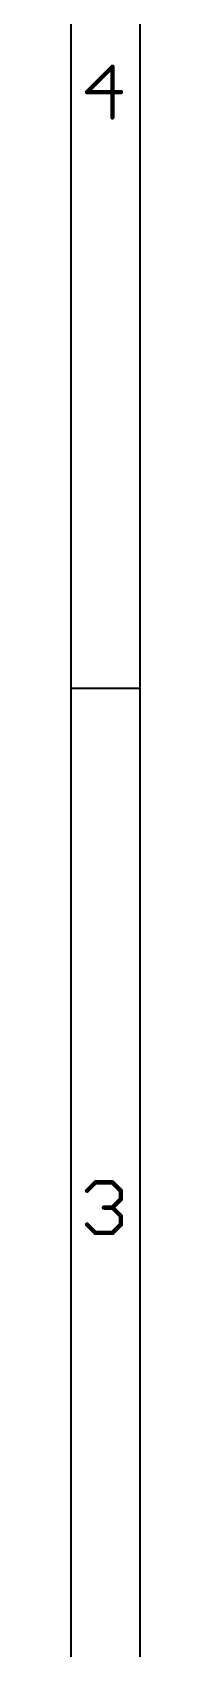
# Model space of a CAD drawing. Extents: x 0 to 387, y 0 to 260.
# Drawn here: x 384.1 to 387.4, y 111.2 to 185.9 of the extents above; entities that cross this region are included whole.
import ezdxf

# ---------------------------------------------------------------- set-up
doc = ezdxf.new("R2010")
doc.units = 0
doc.layers.add('94', color=14, linetype='CONTINUOUS')

msp = doc.modelspace()

# ---------------------------------------------------------------- linework, layer by layer
at = {"layer": '94'}
for points, const_width in [([(384.175, 155.575), (384.175, 206.375)], 0.1016), ([(387.35, 155.575), (387.35, 206.375)], 0.1016), ([(386.081, 184.3044), (384.9116, 183.135)], 0.2032), ([(386.081, 181.9656), (386.081, 184.3044)], 0.2032), ([(384.9116, 183.135), (386.4708, 183.135)], 0.2032), ([(384.175, 104.775), (384.175, 155.575)], 0.1016), ([(384.175, 155.575), (387.35, 155.575)], 0.1016), ([(387.35, 104.775), (387.35, 155.575)], 0.1016), ([(384.9116, 132.3526), (385.3014, 132.7424)], 0.2032), ([(385.3014, 132.7424), (386.081, 132.7424)], 0.2032), ([(386.081, 132.7424), (386.4708, 132.3526)], 0.2032), ([(386.4708, 132.3526), (386.4708, 131.9628)], 0.2032), ([(386.081, 131.573), (385.6912, 131.573)], 0.2032), ([(386.4708, 131.9628), (386.081, 131.573)], 0.2032), ([(386.081, 131.573), (386.4708, 131.1832)], 0.2032), ([(385.3014, 130.4036), (384.9116, 130.7934)], 0.2032), ([(386.4708, 130.7934), (386.081, 130.4036)], 0.2032), ([(386.4708, 131.1832), (386.4708, 130.7934)], 0.2032), ([(386.081, 130.4036), (385.3014, 130.4036)], 0.2032)]:
    msp.add_lwpolyline(points, dxfattribs=dict(at, const_width=const_width))
for points, const_width in [([(386.1318, 184.3044, 1), (386.0302, 184.3044)], 0.1016), ([(386.1169, 184.2685, 1), (386.0451, 184.3403)], 0.1016), ([(384.9116, 183.1858, 1), (384.9116, 183.0842)], 0.1016), ([(384.8757, 183.1709, 1), (384.9475, 183.0991)], 0.1016), ([(386.4708, 183.0842, 1), (386.4708, 183.1858)], 0.1016), ([(386.0302, 181.9656, 1), (386.1318, 181.9656)], 0.1016), ([(384.2004, 155.575, 1), (384.1496, 155.575)], 0.0508), ([(384.175, 155.6004, 1), (384.175, 155.5496)], 0.0508), ([(384.1496, 155.575, 1), (384.2004, 155.575)], 0.0508), ([(387.3754, 155.575, 1), (387.3246, 155.575)], 0.0508), ([(387.3246, 155.575, 1), (387.3754, 155.575)], 0.0508), ([(387.35, 155.5496, 1), (387.35, 155.6004)], 0.0508), ([(384.8757, 132.3885, 1), (384.9475, 132.3167)], 0.1016), ([(385.3014, 132.7932, 1), (385.3014, 132.6916)], 0.1016), ([(385.3373, 132.7065, 1), (385.2655, 132.7783)], 0.1016), ([(386.1169, 132.7783, 1), (386.0451, 132.7065)], 0.1016), ([(386.081, 132.6916, 1), (386.081, 132.7932)], 0.1016), ([(386.5216, 132.3526, 1), (386.42, 132.3526)], 0.1016), ([(386.4349, 132.3167, 1), (386.5067, 132.3885)], 0.1016), ([(385.6912, 131.6238, 1), (385.6912, 131.5222)], 0.1016), ([(386.1169, 131.6089, 1), (386.0451, 131.5371)], 0.1016), ([(386.0451, 131.6089, 1), (386.1169, 131.5371)], 0.1016), ([(386.081, 131.5222, 1), (386.081, 131.6238)], 0.1016), ([(386.42, 131.9628, 1), (386.5216, 131.9628)], 0.1016), ([(386.5067, 131.9269, 1), (386.4349, 131.9987)], 0.1016), ([(384.9475, 130.8293, 1), (384.8757, 130.7575)], 0.1016), ([(386.5216, 131.1832, 1), (386.42, 131.1832)], 0.1016), ([(386.42, 130.7934, 1), (386.5216, 130.7934)], 0.1016), ([(386.4349, 131.1473, 1), (386.5067, 131.2191)], 0.1016), ([(386.5067, 130.7575, 1), (386.4349, 130.8293)], 0.1016), ([(385.3014, 130.4544, 1), (385.3014, 130.3528)], 0.1016), ([(385.2655, 130.3677, 1), (385.3373, 130.4395)], 0.1016), ([(386.0451, 130.4395, 1), (386.1169, 130.3677)], 0.1016), ([(386.081, 130.3528, 1), (386.081, 130.4544)], 0.1016)]:
    msp.add_lwpolyline(points, format="xyb", dxfattribs=dict(at, const_width=const_width))

doc.saveas('drawing.dxf')
